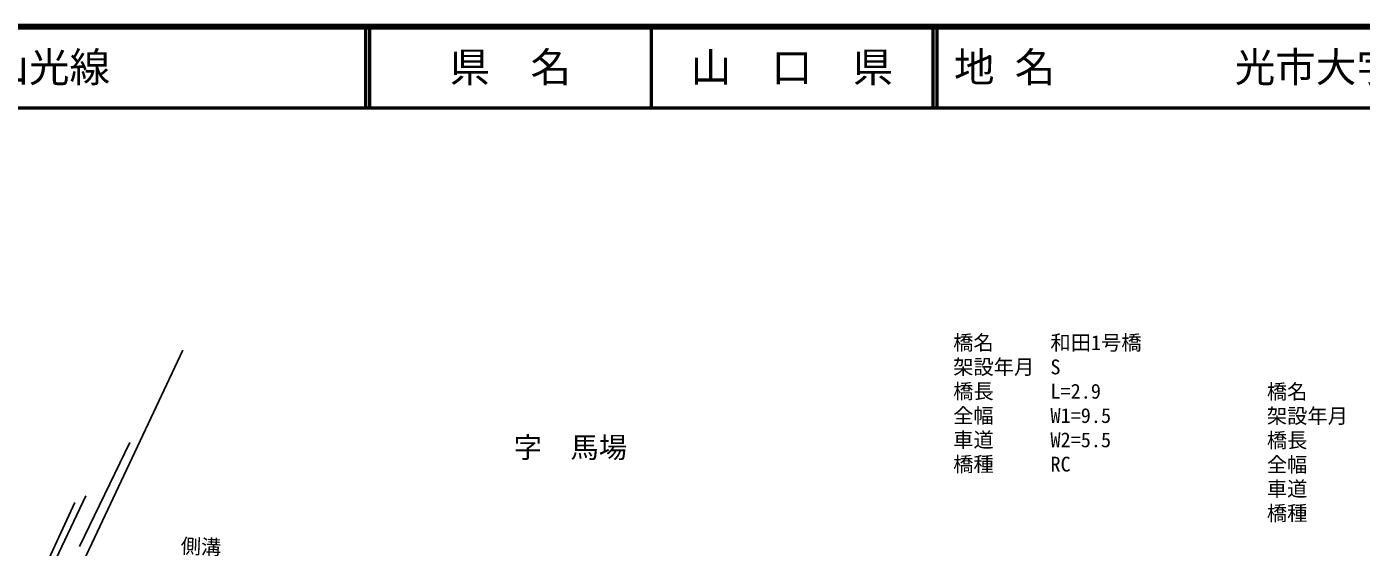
# Model space of a CAD drawing. Units: millimetres at full size, sheet at 1:1000; details may follow other scales. Extents: x 40000 to 680000, y 20000 to 380000.
# Drawn here: x 255951 to 420640, y 315730 to 380000 of the extents above; entities that cross this region are included whole.
import ezdxf
from ezdxf.enums import TextEntityAlignment as Align

# ---------------------------------------------------------------- set-up
doc = ezdxf.new("R2010")
doc.units = ezdxf.units.MM
doc.header["$LTSCALE"] = 1000
for name, color, linetype, lineweight in [('M-BGD', 7, 'Continuous', 25), ('M-BMK-OTRS', 5, 'Continuous', 25), ('M-STR-HTXT', 7, 'Continuous', 13), ('M-TTL', 2, 'Continuous', 140), ('M-TTL-LINE', 7, 'Continuous', 50)]:
    doc.layers.add(name, color=color, linetype=linetype, lineweight=lineweight)
doc.layers.add('M-BMK-HTXT', color=7, linetype='Continuous')
doc.layers.add('M-TTL-TXT', color=7, linetype='Continuous')
doc.styles.add('ＭＳ ゴシック', font='')
doc.styles.get('ＭＳ ゴシック').set_extended_font_data('MS Gothic')

msp = doc.modelspace()

# ---------------------------------------------------------------- linework, layer by layer
at = {"layer": 'M-BGD'}
msp.add_line((262476, 315836), (268691, 328676), dxfattribs=at)
for points in [[(226313, 298618), (249385, 295734), (250493, 296668), (261873, 321251)], [(226340, 298010), (249571, 295106), (250981, 296295), (263264, 322084)]]:
    msp.add_lwpolyline(points, dxfattribs=at)
at = {"layer": 'M-BMK-OTRS'}
msp.add_line((260040, 307801), (275203, 340082), dxfattribs=at)
at = {"layer": 'M-TTL'}
msp.add_line((680000, 380000), (40000, 380000), dxfattribs=at)
at = {"layer": 'M-TTL-LINE'}
for p, q in [((297750, 380000), (297750, 370000)), ((298250, 380000), (298250, 370000)), ((333000, 380000), (333000, 370000)), ((367750, 380000), (367750, 370000)), ((368250, 380000), (368250, 370000)), ((40000, 370000), (680000, 370000))]:
    msp.add_line(p, q, dxfattribs=at)

# ---------------------------------------------------------------- texts
at = {"layer": 'M-BMK-HTXT', "style": 'ＭＳ ゴシック'}
msp.add_text('字\u3000馬場', height=2566, dxfattribs=at).set_placement((316046, 326009), align=Align.BOTTOM_LEFT)
at = {"layer": 'M-STR-HTXT', "style": 'ＭＳ ゴシック'}
for s, p in [('橋名', (370280, 339530)), ('和田1号橋', (382280, 339530)), ('架設年月', (370280, 336530)), ('S', (382280, 336530)), ('橋長', (370280, 333530)), ('橋名', (408986, 333481)), ('L=2.9', (382280, 333530)), ('全幅', (370280, 330530)), ('W1=9.5', (382280, 330530)), ('架設年月', (408986, 330481)), ('車道', (370280, 327530)), ('W2=5.5', (382280, 327530)), ('橋長', (408986, 327481)), ('橋種', (370280, 324530)), ('RC', (382280, 324530)), ('全幅', (408986, 324481)), ('車道', (408986, 321481)), ('橋種', (408986, 318481))]:
    msp.add_text(s, height=1833, dxfattribs=at).set_placement(p, align=Align.BOTTOM_LEFT)
msp.add_text('側溝', height=1833, rotation=357.697, dxfattribs=at).set_placement((274906, 314462), align=Align.BOTTOM_LEFT)
at = {"layer": 'M-TTL-TXT', "style": 'ＭＳ ゴシック'}
for s, p in [('主要地方道\u3000徳山光線', (216234, 375000)), ('地 名', (370380, 375000)), ('光市大字浅江\u3000光市宮ノ下町', (405024, 375000))]:
    msp.add_text(s, height=3666, dxfattribs=at).set_placement(p, align=Align.MIDDLE_LEFT)
for s, p in [('県\u3000名', (315625, 375000)), ('山\u3000口\u3000県', (350375, 375000))]:
    msp.add_text(s, height=3666, dxfattribs=at).set_placement(p, align=Align.MIDDLE_CENTER)

doc.saveas('drawing.dxf')
